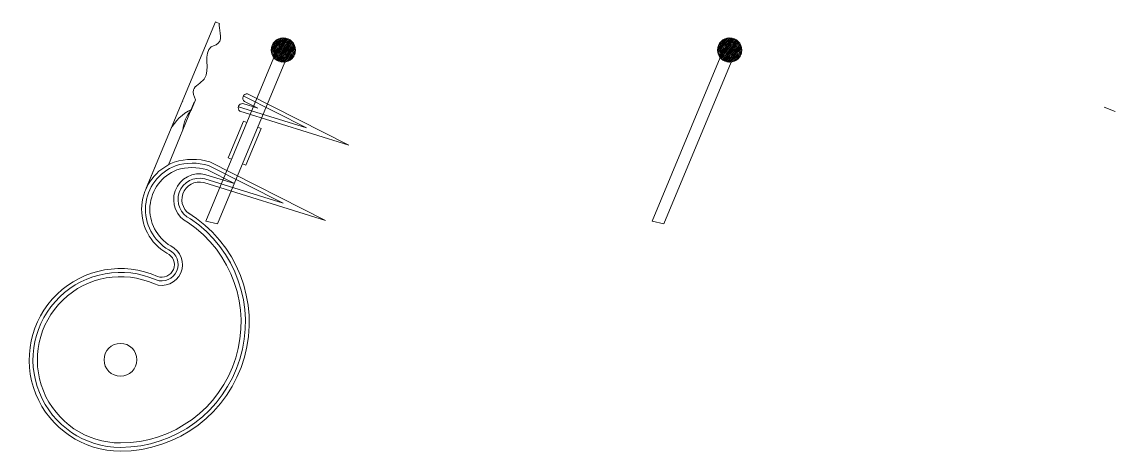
# Model space of a CAD drawing. Header units: millimetres. Extents: x 155 to 321, y 55 to 121.
import ezdxf

# ---------------------------------------------------------------- set-up
doc = ezdxf.new("R2010")
doc.units = ezdxf.units.MM
doc.header["$MEASUREMENT"] = 0
doc.layers.add('Mecanism aprindere', color=30, linetype='Continuous', lineweight=15, plot=False)
doc.layers.add('Mecanism de aprindere', color=242, linetype='Continuous')

# ---------------------------------------------------------------- blocks, each defined once
blk = doc.blocks.new('A$C3afe85b6')
at = {"layer": 'Mecanism aprindere'}
blk.add_lwpolyline([(30.181, -18.328, -0.923157), (30.432, -17.597), (33.135, -18.436), (30.57, -17.139, 0.149164), (29.781, -17.144, 0.632976), (29.618, -19.164, -0.965358), (29.408, -19.677, 1.233927), (28.587, -23.552, 0.757323), (30.077, -18.261)], format="xyb", dxfattribs=at)
for points in [[(30.14, -18.402, -0.917381), (30.455, -17.515), (32.196, -18.056), (30.539, -17.218, 0.14716), (29.809, -17.224, 0.630861), (29.657, -19.089, -0.963203), (29.376, -19.755, 1.234719), (28.587, -23.468, 0.73933)], [(30.092, -18.487, -0.9123), (30.482, -17.422), (31.112, -17.618), (30.503, -17.309, 0.144553), (29.84, -17.316, 0.628234), (29.703, -19.003, -0.961361), (29.338, -19.845, 1.235585), (28.587, -23.37, 0.73821)]]:
    blk.add_lwpolyline(points, format="xyb", close=True, dxfattribs=at)

msp = doc.modelspace()

# ---------------------------------------------------------------- hatches: boundary and pattern name
at = {"layer": 'Mecanism aprindere'}
h = msp.add_hatch(dxfattribs=at)
h.set_pattern_fill('ANSI35', color=256, scale=1.347705, angle=-9.4459)
h.set_pattern_definition([(35.554117, (-850.57988, -430.20305), (-0.19591304, 0.27411194), []), (35.554117, (-850.34487, -430.24215), (-0.19591304, 0.27411194), [0.42115777, -0.08423155, 0, -0.08423155])])
h.paths.add_polyline_path([(196.52, 116.38, 1), (192.83, 116.38, 1)])
h = msp.add_hatch(dxfattribs=at)
h.set_pattern_fill('ANSI35', color=256, scale=1.347705, angle=-9.4459)
h.set_pattern_definition([(35.554117, (-782.66076, -430.20305), (-0.19591304, 0.27411194), []), (35.554117, (-782.42575, -430.24215), (-0.19591304, 0.27411194), [0.42115777, -0.08423155, 0, -0.08423155])])
h.paths.add_polyline_path([(264.44, 116.38, 1), (260.75, 116.38, 1)])

# ---------------------------------------------------------------- linework, layer by layer
for p, q in [((173.82, 95.36), (184.33, 120.67)), ((182.88, 90.36), (193.22, 115.24)), ((250.8, 90.36), (261.14, 115.24)), ((184.68, 89.93), (194.9, 114.54)), ((252.59, 89.93), (262.82, 114.54)), ((177.18, 98.92), (181.13, 108.45)), ((180.69, 107.33), (181.31, 108.82)), ((321.25, 107.01, 0.95), (319.57, 107.7, 0.95))]:
    msp.add_line(p, q, dxfattribs=at)
at = {"layer": 'Mecanism aprindere', "linetype": 'Continuous'}
for p, q in [((184.33, 120.67), (185.01, 120.39)), ((188.61, 105.54), (186.3, 99.99)), ((189.1, 105.34), (188.61, 105.54)), ((191.28, 104.43), (188.97, 98.88)), ((191.28, 104.43), (190.78, 104.64)), ((186.3, 99.99), (186.8, 99.78)), ((175.59, 99.64), (173.7, 95.08)), ((188.97, 98.88), (188.48, 99.08)), ((182.88, 90.36), (184.68, 89.93)), ((250.8, 90.36), (252.59, 89.93))]:
    msp.add_line(p, q, dxfattribs=at)
at = {"layer": 'Mecanism aprindere'}
msp.add_lwpolyline([(179.36, 108.64, 0.001756), (179.32, 108.61, 0.001756)], format="xyb", dxfattribs=at)
for points in [[(187.83, 107.76), (198.22, 104.53), (188.58, 109.4)], [(188.06, 107.08), (204.66, 101.92), (189.21, 109.73)], [(188.52, 108.24), (190.78, 107.54), (188.77, 108.56)]]:
    msp.add_lwpolyline(points, dxfattribs=at)
for centre, radius in [((194.68, 116.38), 1.85), ((262.59, 116.38), 1.85), ((169.89, 69.25), 2.5)]:
    msp.add_circle(centre, radius, dxfattribs=at)
at = {"layer": 'Mecanism aprindere', "linetype": 'Continuous'}
for centre, radius, start, end in [((188.46, 107.59), 0.651, 84.8101, 232.6666), ((189.15, 109.09), 0.651, 84.8101, 234.1215), ((185.22, 103.58), 5.88, 140.3649, 173.7245)]:
    msp.add_arc(centre, radius, start, end, dxfattribs=at)
at = {"layer": 'Mecanism aprindere'}
msp.add_arc((183.59, 101.16), 6.82, 115.1585, 153.212, dxfattribs=at)
msp.add_open_spline([(181.31, 108.82), (181.09, 109.36), (180.53, 110.72), (184.24, 112.12), (181.98, 116.87), (185.81, 117.32), (184.66, 120.4), (185.01, 120.39)], degree=3, knots=[0, 0, 0, 0, 1.141969, 2.859775, 6.571521, 7.754634, 9.510255, 9.510255, 9.510255, 9.510255], dxfattribs=at)

# ---------------------------------------------------------------- block references
at = {"layer": 'Mecanism de aprindere', "linetype": 'Continuous', "xscale": 6.862647291456164, "yscale": 6.862647291456164, "zscale": 6.862647291456164}
msp.add_blockref('A$C3afe85b6', (-26.29, 216.98), dxfattribs=at)

doc.saveas('drawing.dxf')
